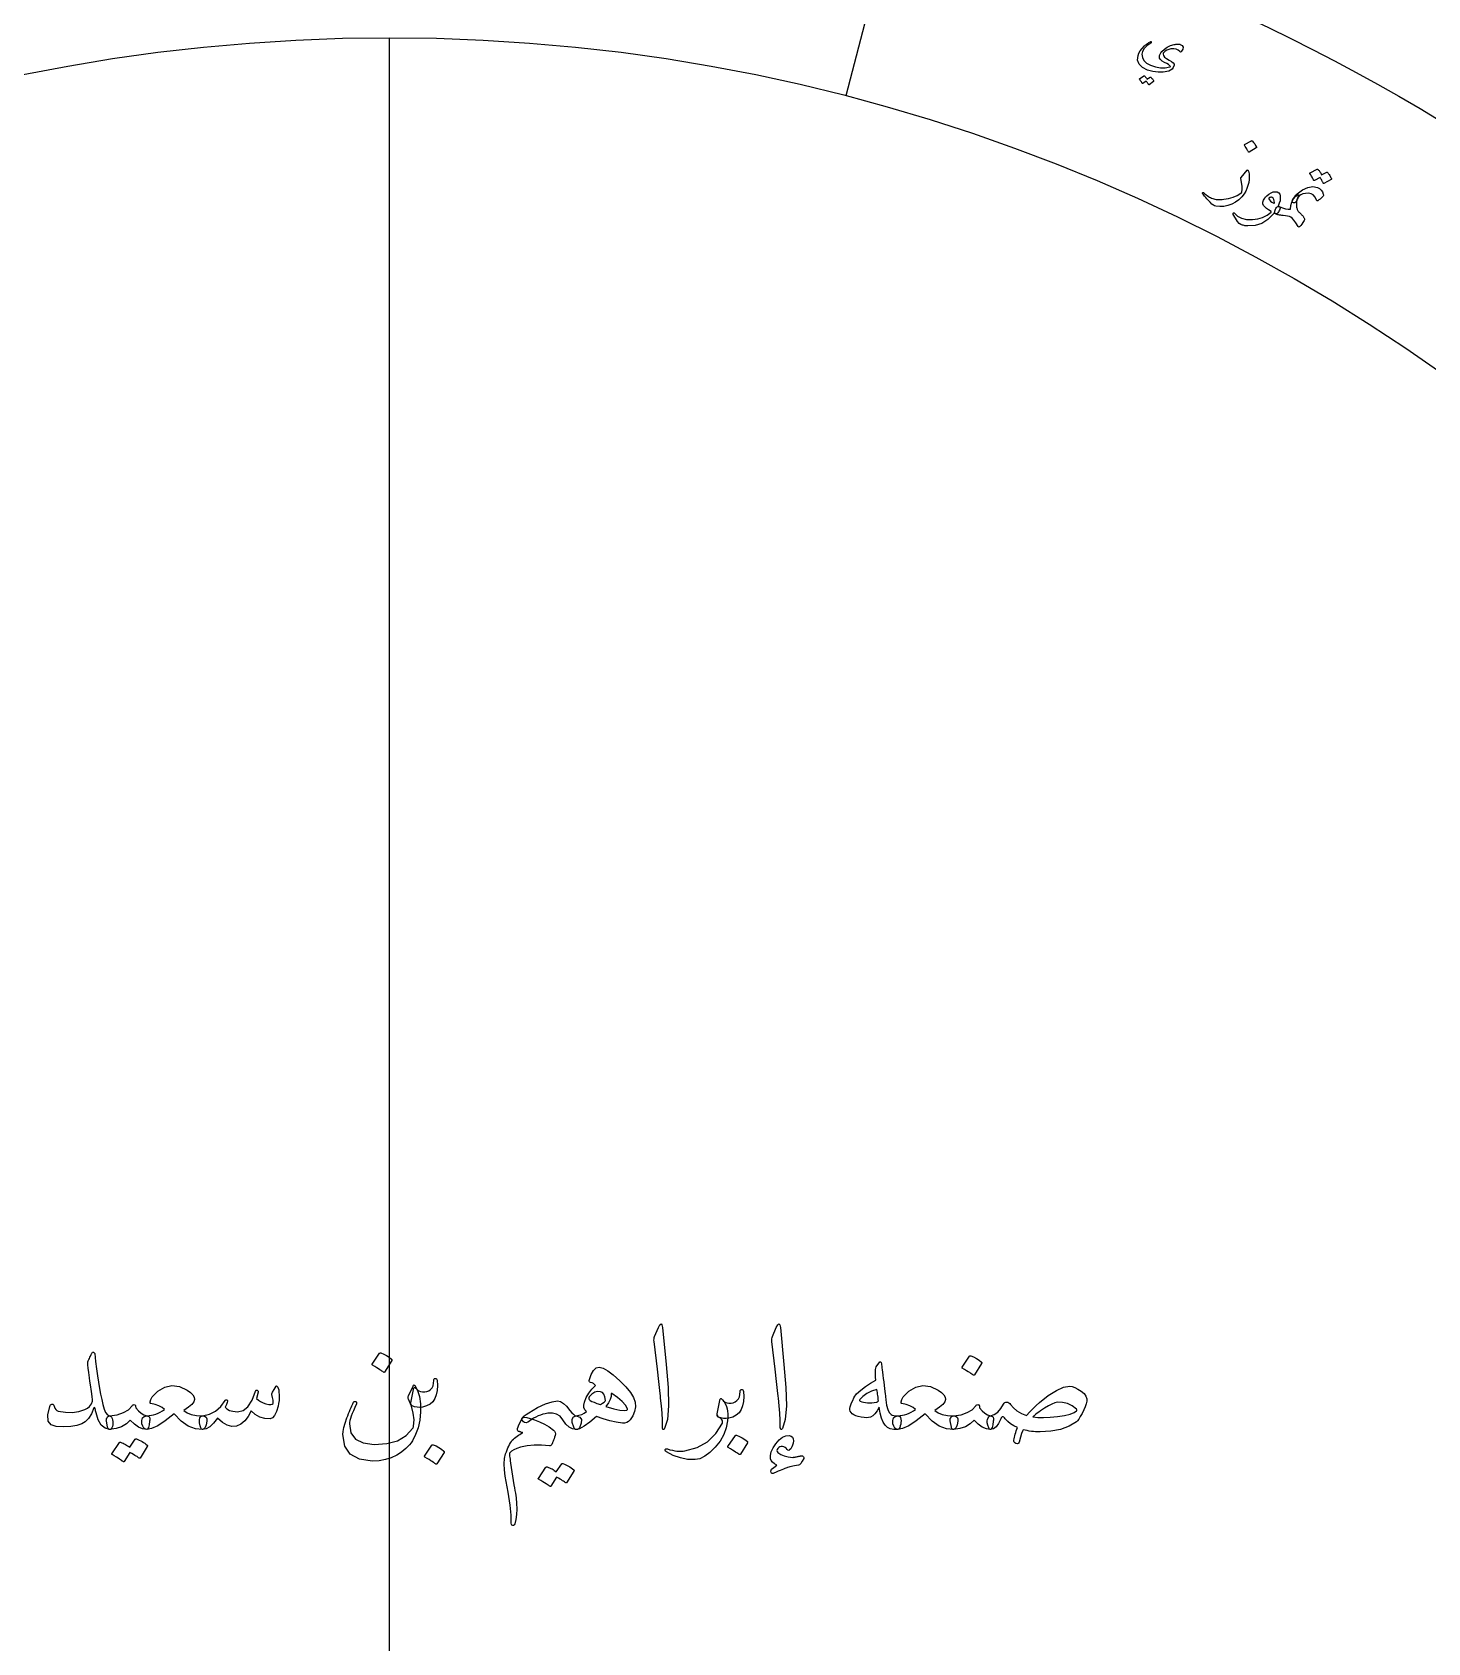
# Model space of a CAD drawing. Header units: millimetres. Extents: x -88 to 88, y -88 to 103.
# Drawn here: x -11.7 to 33.9, y 7 to 59.6 of the extents above; entities that cross this region are included whole.
import ezdxf

# ---------------------------------------------------------------- set-up
doc = ezdxf.new("R2010")
doc.units = ezdxf.units.MM
doc.layers.add('ENGRAVE', color=7, linetype='Continuous')
doc.layers.add('TEXT', color=5, linetype='Continuous')

msp = doc.modelspace()

# ---------------------------------------------------------------- linework, layer by layer
at = {"layer": 'ENGRAVE'}
for points in [[(17.5662, 67.7188), (14.9147, 57.4971)], [(0, -59.4), (0, 59.4)]]:
    msp.add_lwpolyline(points, dxfattribs=at)
for radius in [86.24, 86.24, 83.93, 79.64, 79.64, 76.252, 69.96, 69.96, 66.264, 59.4, 59.4]:
    msp.add_circle((0, 0), radius, dxfattribs=at)
at = {"layer": 'TEXT'}
for points in [[(25.8221, 58.947), (25.7715, 58.9925), (25.7059, 59.0221), (25.6251, 59.0357), (25.5293, 59.0333), (25.4634, 59.0198), (25.403, 58.9957), (25.3482, 58.9612), (25.299, 58.9161), (25.2917, 58.906), (25.2865, 58.8945), (25.2833, 58.8815), (25.2823, 58.8671), (25.2944, 58.8156), (25.3302, 58.7653), (25.3897, 58.7161), (25.4727, 58.6679), (25.555, 58.6212), (25.6103, 58.5771), (25.6387, 58.5358), (25.6402, 58.4973), (25.6128, 58.4301), (25.5739, 58.3767), (25.5235, 58.3369), (25.4616, 58.3108), (25.2869, 58.2768), (25.1142, 58.2704), (24.9434, 58.2917), (24.7742, 58.3408), (24.6035, 58.4275), (24.4942, 58.5364), (24.4463, 58.6679), (24.4598, 58.8221), (24.4883, 58.8979), (24.5328, 58.9746), (24.5933, 59.0522), (24.6698, 59.1307), (24.6937, 59.1514), (24.7175, 59.171), (24.7414, 59.1896), (24.7652, 59.2071), (24.7891, 59.2236), (24.8134, 59.2392), (24.8379, 59.2538), (24.8627, 59.2675), (24.875, 59.2723), (24.8843, 59.2725), (24.8905, 59.268), (24.8937, 59.2588), (24.8935, 59.2492), (24.8909, 59.2406), (24.8857, 59.2331), (24.878, 59.2266), (24.7517, 59.1368), (24.6613, 59.0459), (24.6066, 58.9541), (24.5874, 58.8614), (24.6032, 58.7488), (24.6549, 58.6522), (24.7425, 58.5716), (24.8661, 58.5068), (25.0356, 58.45), (25.1977, 58.4205), (25.3525, 58.4183), (25.5002, 58.4436), (25.5099, 58.447), (25.5153, 58.4522), (25.5163, 58.4593), (25.5131, 58.4683), (25.494, 58.4908), (25.4561, 58.5192), (25.3995, 58.5535), (25.3241, 58.5937), (25.2488, 58.6378), (25.196, 58.6825), (25.1657, 58.7276), (25.158, 58.7733), (25.1653, 58.8201), (25.1812, 58.8655), (25.2058, 58.9097), (25.239, 58.9526), (25.3204, 59.03), (25.4145, 59.093), (25.5213, 59.1415), (25.6408, 59.1755), (25.6717, 59.1824), (25.7009, 59.1873), (25.7285, 59.1902), (25.7544, 59.1912), (25.7785, 59.1903), (25.8009, 59.1877), (25.8214, 59.1835), (25.8401, 59.1777), (25.9071, 59.1406), (25.9366, 59.0915), (25.9286, 59.0303), (25.8831, 58.9571), (25.8654, 58.9398), (25.8494, 58.9323), (25.8349, 58.9347), (25.8221, 58.947)], [(24.8589, 58.1146), (24.8621, 58.1159), (24.8659, 58.1159), (24.8701, 58.1146), (24.8749, 58.112), (24.8897, 58.0977), (24.9037, 58.083), (24.9168, 58.0677), (24.929, 58.0521), (24.9405, 58.0358), (24.9512, 58.0188), (24.9612, 58.001), (24.9704, 57.9824), (24.9716, 57.9774), (24.9711, 57.9729), (24.9689, 57.9688), (24.9651, 57.9652), (24.8194, 57.8634), (24.8162, 57.8626), (24.8128, 57.8641), (24.809, 57.8679), (24.8048, 57.874), (24.8023, 57.8791), (24.7979, 57.8864), (24.7916, 57.8961), (24.7833, 57.9081), (24.7731, 57.9225), (24.7607, 57.9396), (24.7463, 57.9593), (24.7299, 57.9817), (24.6157, 57.9029), (24.6112, 57.9009), (24.6068, 57.9018), (24.6026, 57.9056), (24.5986, 57.9123), (24.5951, 57.9181), (24.5895, 57.927), (24.5817, 57.9389), (24.5718, 57.9539), (24.5595, 57.9721), (24.5446, 57.9935), (24.5271, 58.0181), (24.507, 58.0461), (24.5053, 58.05), (24.5052, 58.0533), (24.5067, 58.0559), (24.5098, 58.0578), (24.6545, 58.1541), (24.6577, 58.1554), (24.6615, 58.1555), (24.6657, 58.1542), (24.6705, 58.1516), (24.6835, 58.1403), (24.6956, 58.1283), (24.707, 58.1157), (24.7176, 58.1025), (24.7275, 58.0888), (24.7366, 58.0747), (24.745, 58.0602), (24.7528, 58.0454)], [(28.1683, 56.0345), (28.1734, 56.0361), (28.1792, 56.0357), (28.1856, 56.0333), (28.1927, 56.0289), (28.2349, 55.9814), (28.2717, 55.9307), (28.3029, 55.8769), (28.3287, 55.8199), (28.3302, 55.8125), (28.3294, 55.8062), (28.3262, 55.8011), (28.3206, 55.7973), (28.0914, 55.6594), (28.0842, 55.657), (28.0776, 55.6589), (28.0714, 55.6651), (28.0657, 55.6757), (28.0608, 55.6848), (28.0529, 55.6988), (28.0419, 55.7177), (28.0278, 55.7415), (28.0104, 55.7703), (27.9891, 55.8043), (27.9641, 55.8435), (27.9354, 55.8879), (27.932, 55.8946), (27.9312, 55.8999), (27.9332, 55.9039), (27.938, 55.9066)], [(28.0245, 55.0684), (28.0285, 55.0725), (28.0322, 55.0754), (28.0359, 55.0771), (28.0393, 55.0776), (28.0471, 55.0745), (28.0546, 55.0665), (28.0617, 55.0537), (28.0685, 55.036), (28.0877, 54.9536), (28.0956, 54.8656), (28.0921, 54.7722), (28.0773, 54.6732), (28.0529, 54.571), (28.0204, 54.4746), (27.98, 54.3839), (27.9317, 54.299), (27.8496, 54.1966), (27.7549, 54.1066), (27.6477, 54.0289), (27.528, 53.9633), (27.3999, 53.9137), (27.2689, 53.8868), (27.1348, 53.8825), (26.9976, 53.9007), (26.9629, 53.9096), (26.9306, 53.9234), (26.9008, 53.9422), (26.8735, 53.966), (26.814, 54.0278), (26.7604, 54.0841), (26.7129, 54.1351), (26.6715, 54.1808), (26.6364, 54.221), (26.6077, 54.2557), (26.5854, 54.285), (26.5696, 54.3088), (26.567, 54.3151), (26.5657, 54.3207), (26.5657, 54.3257), (26.567, 54.33), (26.57, 54.335), (26.5739, 54.3391), (26.5785, 54.3424), (26.584, 54.3449), (26.59, 54.3459), (26.5962, 54.3447), (26.6025, 54.3414), (26.609, 54.336), (26.6481, 54.3016), (26.6862, 54.2703), (26.7234, 54.2421), (26.7596, 54.2171), (26.7953, 54.195), (26.8307, 54.1757), (26.8658, 54.1593), (26.9007, 54.1456), (26.9368, 54.1344), (26.9754, 54.1255), (27.0166, 54.1188), (27.0603, 54.1143), (27.1067, 54.1122), (27.1559, 54.1127), (27.2078, 54.1157), (27.2624, 54.1213), (27.4215, 54.1473), (27.5678, 54.1888), (27.7013, 54.2458), (27.822, 54.3184), (27.8307, 54.3248), (27.8381, 54.3336), (27.8442, 54.3447), (27.849, 54.3582), (27.8595, 54.4468), (27.8582, 54.5518), (27.8451, 54.6733), (27.8201, 54.8112), (27.82, 54.8192), (27.8209, 54.8259), (27.8227, 54.8312), (27.8256, 54.8352)], [(30.625, 55.007), (30.6301, 55.0084), (30.6359, 55.0078), (30.6422, 55.0051), (30.6492, 55.0004), (30.6701, 54.9761), (30.6895, 54.9514), (30.7076, 54.9261), (30.7243, 54.9004), (30.7397, 54.8738), (30.7538, 54.8462), (30.7667, 54.8177), (30.7784, 54.788), (30.7795, 54.7804), (30.7781, 54.7736), (30.7743, 54.7679), (30.7679, 54.7632), (30.5299, 54.6368), (30.525, 54.6362), (30.5199, 54.639), (30.5145, 54.6454), (30.509, 54.6553), (30.5059, 54.6634), (30.5001, 54.6752), (30.4917, 54.6909), (30.4807, 54.7104), (30.4669, 54.734), (30.4502, 54.7619), (30.4308, 54.7941), (30.4085, 54.8306), (30.2225, 54.7326), (30.2153, 54.7304), (30.2087, 54.7326), (30.2027, 54.739), (30.1974, 54.7498), (30.1928, 54.7592), (30.1854, 54.7735), (30.175, 54.7928), (30.1618, 54.8171), (30.1454, 54.8465), (30.1253, 54.8814), (30.1017, 54.9215), (30.0745, 54.967), (30.0725, 54.9732), (30.0728, 54.9781), (30.0754, 54.9818), (30.0804, 54.9841), (30.3158, 55.1032), (30.3209, 55.1046), (30.3266, 55.104), (30.333, 55.1014), (30.34, 55.0967), (30.3584, 55.0773), (30.3756, 55.0571), (30.3914, 55.0361), (30.4059, 55.0143), (30.4192, 54.992), (30.4314, 54.9692), (30.4424, 54.9459), (30.4524, 54.9222)], [(28.8826, 53.6435), (28.7056, 53.4601), (28.5069, 53.3335), (28.2865, 53.2633), (28.0443, 53.2491), (28.0127, 53.2513), (27.982, 53.2545), (27.9523, 53.2586), (27.9235, 53.2637), (27.8959, 53.2699), (27.8697, 53.2772), (27.845, 53.2856), (27.8216, 53.2952), (27.7703, 53.3322), (27.712, 53.4001), (27.6465, 53.4989), (27.5737, 53.6284), (27.5672, 53.645), (27.5654, 53.6587), (27.5683, 53.6695), (27.5759, 53.6775), (27.5858, 53.6817), (27.5957, 53.6808), (27.6054, 53.6749), (27.615, 53.6641), (27.7103, 53.567), (27.8389, 53.5004), (28.0012, 53.4643), (28.1974, 53.4582), (28.3716, 53.4788), (28.5323, 53.526), (28.6794, 53.6001), (28.8131, 53.7012), (28.8151, 53.7062), (28.8157, 53.7108), (28.8147, 53.7149), (28.8123, 53.7185), (28.7254, 53.7718), (28.6546, 53.8231), (28.5999, 53.8724), (28.5613, 53.9199), (28.54, 53.9729), (28.5396, 54.0308), (28.5603, 54.0936), (28.6019, 54.1614), (28.6083, 54.1699), (28.6151, 54.1784), (28.6223, 54.187), (28.63, 54.1955), (28.6381, 54.2041), (28.6468, 54.2131), (28.6562, 54.2224), (28.6661, 54.232), (28.7368, 54.2909), (28.8073, 54.3334), (28.8777, 54.3596), (28.9479, 54.3693), (29.0105, 54.3617), (29.0579, 54.3359), (29.0901, 54.2921), (29.107, 54.2302), (29.1103, 54.1548), (29.1004, 54.0747), (29.0773, 53.9898), (29.041, 53.9001), (29.0462, 53.8975), (29.0513, 53.895), (29.0563, 53.8928), (29.0613, 53.8909), (29.0663, 53.889), (29.0713, 53.8868), (29.0764, 53.8843), (29.0816, 53.8816), (29.0972, 53.8684), (29.1048, 53.8497), (29.1044, 53.8255), (29.096, 53.796), (29.0827, 53.7656), (29.0664, 53.7366), (29.0469, 53.7088), (29.0243, 53.6822), (29.0018, 53.6603), (28.9823, 53.6465), (28.966, 53.6407), (28.9528, 53.643), (28.9034, 53.6696), (28.9005, 53.665), (28.896, 53.6591), (28.8901, 53.652), (28.8826, 53.6435)], [(29.6699, 54.1589), (29.6521, 54.1191), (29.6402, 54.0689), (29.634, 54.0084), (29.6336, 53.9374), (29.6357, 53.9099), (29.6391, 53.8834), (29.6437, 53.8579), (29.6495, 53.8334), (29.6564, 53.81), (29.6646, 53.7876), (29.674, 53.7663), (29.6845, 53.746), (29.69, 53.7378), (29.6976, 53.7281), (29.7074, 53.7171), (29.7194, 53.7046), (29.7335, 53.6905), (29.7496, 53.6747), (29.7677, 53.6571), (29.7878, 53.6377), (29.8037, 53.622), (29.8182, 53.6068), (29.8313, 53.5921), (29.843, 53.578), (29.8536, 53.5643), (29.8635, 53.5508), (29.8727, 53.5375), (29.8811, 53.5244), (29.8936, 53.5014), (29.8985, 53.4779), (29.8959, 53.454), (29.8859, 53.4295), (29.8476, 53.3668), (29.8111, 53.3125), (29.7764, 53.2666), (29.7434, 53.2292), (29.7284, 53.2153), (29.7146, 53.2111), (29.702, 53.2164), (29.6905, 53.2314), (29.613, 53.3506), (29.5468, 53.4416), (29.4919, 53.5044), (29.4485, 53.5392), (29.4048, 53.5581), (29.3491, 53.5733), (29.2812, 53.585), (29.2013, 53.5929), (29.1604, 53.596), (29.1222, 53.5999), (29.0868, 53.6046), (29.0542, 53.6101), (29.0243, 53.6167), (28.997, 53.6246), (28.9723, 53.6338), (28.9502, 53.6444), (28.9373, 53.6559), (28.93, 53.6739), (28.9282, 53.6981), (28.9318, 53.7287), (28.9407, 53.7627), (28.9529, 53.7944), (28.9686, 53.8238), (28.9876, 53.851), (29.0088, 53.8724), (29.0309, 53.8845), (29.0538, 53.8871), (29.0776, 53.8804), (29.1831, 53.8394), (29.2785, 53.8122), (29.3638, 53.7988), (29.439, 53.7993), (29.4497, 53.9205), (29.4829, 54.0318), (29.5387, 54.1333), (29.6173, 54.225), (29.682, 54.2676), (29.7123, 54.2707), (29.7083, 54.2345), (29.6699, 54.1589)], [(29.6457, 54.0837), (29.6313, 54.0477), (29.6097, 54.0227), (29.5811, 54.0089), (29.5454, 54.0062), (29.5164, 54.0137), (29.5012, 54.0311), (29.5, 54.0584), (29.5125, 54.0954), (29.5445, 54.1516), (29.5801, 54.2037), (29.6195, 54.2516), (29.6626, 54.2954), (29.8397, 54.4306), (30.0088, 54.5109), (30.1698, 54.5363), (30.3223, 54.5069), (30.3902, 54.4723), (30.4448, 54.424), (30.4861, 54.3622), (30.5142, 54.2869), (30.5182, 54.2629), (30.5176, 54.2422), (30.5124, 54.225), (30.5027, 54.2112), (30.4567, 54.1675), (30.413, 54.13), (30.3717, 54.099), (30.3326, 54.0743), (30.3193, 54.0701), (30.308, 54.0719), (30.2989, 54.0798), (30.2919, 54.0938), (30.2455, 54.1925), (30.1864, 54.2627), (30.1149, 54.3043), (30.031, 54.3174), (29.9274, 54.3128), (29.8423, 54.2972), (29.7756, 54.2704), (29.7274, 54.2327), (29.6998, 54.1988), (29.677, 54.1626), (29.659, 54.1243), (29.6457, 54.0837)], [(28.9153, 54.0049), (28.9136, 54.0677), (28.9016, 54.1178), (28.8795, 54.1552), (28.8471, 54.1798), (28.8229, 54.1855), (28.7993, 54.1867), (28.7763, 54.1833), (28.7538, 54.1754), (28.7449, 54.1696), (28.7395, 54.1611), (28.7377, 54.1498), (28.7395, 54.1358), (28.7539, 54.0975), (28.7844, 54.0604), (28.8309, 54.0244), (28.8936, 53.9894), (28.9009, 53.9873), (28.9069, 53.9891), (28.9117, 53.995), (28.9153, 54.0049)], [(8.7879, 17.2544), (8.8354, 17.3463), (8.8736, 17.3786), (8.9025, 17.3513), (8.9221, 17.2643), (9.0363, 16.0472), (9.1043, 15.3002), (9.1195, 14.7035), (9.082, 14.257), (8.9916, 13.9608), (8.9752, 13.9366), (8.9606, 13.9235), (8.9478, 13.9217), (8.937, 13.931), (8.9283, 13.9456), (8.9221, 13.9645), (8.9183, 13.9878), (8.9171, 14.0154), (8.9171, 14.2306), (8.9072, 14.4588), (8.8873, 14.7), (8.8575, 14.9543), (8.851, 15.0208), (8.8314, 15.2002), (8.7988, 15.4927), (8.7532, 15.8982), (8.6439, 16.7974), (8.6414, 16.8452), (8.6439, 16.8893), (8.6513, 16.9296), (8.6637, 16.9663)], [(12.6379, 17.2544), (12.6854, 17.3463), (12.7236, 17.3786), (12.7525, 17.3513), (12.7721, 17.2643), (12.8863, 16.0472), (12.9543, 15.3002), (12.9695, 14.7035), (12.932, 14.257), (12.8416, 13.9608), (12.8252, 13.9366), (12.8106, 13.9235), (12.7978, 13.9217), (12.787, 13.931), (12.7783, 13.9456), (12.7721, 13.9645), (12.7683, 13.9878), (12.7671, 14.0154), (12.7671, 14.2306), (12.7572, 14.4588), (12.7373, 14.7), (12.7075, 14.9543), (12.701, 15.0208), (12.6814, 15.2002), (12.6488, 15.4927), (12.6032, 15.8982), (12.4939, 16.7974), (12.4914, 16.8452), (12.4939, 16.8893), (12.5013, 16.9296), (12.5137, 16.9663)], [(-9.1456, 14.3731), (-9.1096, 14.3557), (-9.081, 14.3284), (-9.0599, 14.2911), (-9.0463, 14.2439), (-9.0373, 14.1856), (-9.0351, 14.1297), (-9.0397, 14.0763), (-9.0512, 14.0254), (-9.0683, 13.9819), (-9.0897, 13.9508), (-9.1155, 13.9322), (-9.1456, 13.926), (-9.2943, 13.9673), (-9.4176, 14.0713), (-9.5154, 14.238), (-9.5877, 14.4675), (-9.5971, 14.5071), (-9.6051, 14.5414), (-9.612, 14.5704), (-9.6175, 14.5942), (-9.6219, 14.6126), (-9.625, 14.6258), (-9.6269, 14.6337), (-9.6275, 14.6364), (-9.6349, 14.651), (-9.6424, 14.655), (-9.6498, 14.6485), (-9.6573, 14.6314), (-9.7417, 14.4408), (-9.8361, 14.2911), (-9.9405, 14.1825), (-10.0547, 14.1148), (-10.2205, 14.0626), (-10.4149, 14.0303), (-10.6378, 14.0179), (-10.8893, 14.0254), (-11.0573, 14.0772), (-11.1489, 14.203), (-11.1641, 14.4026), (-11.1029, 14.6761), (-11.0889, 14.709), (-11.0719, 14.7333), (-11.0517, 14.7488), (-11.0284, 14.7556), (-11.0054, 14.7534), (-10.9862, 14.742), (-10.9706, 14.7211), (-10.9588, 14.691), (-10.9337, 14.6268), (-10.903, 14.578), (-10.8666, 14.5448), (-10.8247, 14.5271), (-10.5897, 14.4911), (-10.3664, 14.4874), (-10.155, 14.5159), (-9.9554, 14.5768), (-9.8687, 14.6221), (-9.7976, 14.6836), (-9.7421, 14.7612), (-9.702, 14.855), (-9.7045, 14.8994), (-9.7169, 15.0028), (-9.7393, 15.1651), (-9.7715, 15.3865), (-9.788, 15.505), (-9.8026, 15.6119), (-9.8153, 15.7074), (-9.8262, 15.7914), (-9.8355, 15.8633), (-9.8436, 15.9224), (-9.8504, 15.9688), (-9.856, 16.0025), (-9.8607, 16.0541), (-9.8597, 16.0994), (-9.8532, 16.1385), (-9.8411, 16.1714), (-9.8218, 16.2122), (-9.8038, 16.2503), (-9.7871, 16.2855), (-9.7715, 16.318), (-9.7576, 16.3476), (-9.7455, 16.3745), (-9.7352, 16.3985), (-9.7268, 16.4198), (-9.7181, 16.4369), (-9.707, 16.4484), (-9.6933, 16.4543), (-9.6772, 16.4546), (-9.6595, 16.4478), (-9.6461, 16.4372), (-9.6371, 16.4229), (-9.6325, 16.4049), (-9.6022, 16.1508), (-9.571, 15.91), (-9.5388, 15.6826), (-9.5058, 15.4685), (-9.4721, 15.2678), (-9.4381, 15.0804), (-9.4038, 14.9064), (-9.3692, 14.7457), (-9.3272, 14.5957), (-9.276, 14.4836), (-9.2155, 14.4094), (-9.1456, 14.3731)], [(-0.3229, 16.4198), (-0.3167, 16.426), (-0.308, 16.4297), (-0.2968, 16.431), (-0.2832, 16.4297), (-0.1866, 16.3906), (-0.0956, 16.3428), (-0.0102, 16.2863), (0.0695, 16.2211), (0.0773, 16.2112), (0.0807, 16.2012), (0.0798, 16.1913), (0.0745, 16.1814), (-0.159, 15.8038), (-0.1677, 15.7948), (-0.1788, 15.7926), (-0.1925, 15.7973), (-0.2086, 15.8088), (-0.2226, 15.8187), (-0.2447, 15.8336), (-0.2748, 15.8535), (-0.313, 15.8783), (-0.3599, 15.9081), (-0.416, 15.9429), (-0.4816, 15.9826), (-0.5564, 16.0274), (-0.5663, 16.0348), (-0.5713, 16.0423), (-0.5713, 16.0497), (-0.5663, 16.0572)], [(18.9519, 16.3254), (18.9581, 16.3316), (18.9668, 16.3354), (18.978, 16.3366), (18.9917, 16.3354), (19.0882, 16.2962), (19.1792, 16.2484), (19.2646, 16.1919), (19.3444, 16.1267), (19.3521, 16.1168), (19.3556, 16.1068), (19.3546, 16.0969), (19.3494, 16.087), (19.1159, 15.7094), (19.1072, 15.7004), (19.096, 15.6982), (19.0823, 15.7029), (19.0662, 15.7144), (19.0522, 15.7243), (19.0302, 15.7392), (19.0001, 15.7591), (18.9619, 15.7839), (18.915, 15.8137), (18.8588, 15.8485), (18.7933, 15.8883), (18.7185, 15.933), (18.7085, 15.9404), (18.7035, 15.9479), (18.7035, 15.9553), (18.7085, 15.9628)], [(6.5276, 15.5256), (6.5928, 15.7206), (6.6692, 15.8585), (6.7568, 15.9392), (6.8555, 15.9628), (6.9775, 15.9314), (7.13, 15.8473), (7.3128, 15.7104), (7.5261, 15.5206), (7.7267, 15.317), (7.8764, 15.1332), (7.9751, 14.9692), (8.0229, 14.8252), (8.0338, 14.664), (8.0117, 14.5134), (7.9568, 14.3734), (7.8689, 14.2439), (7.8136, 14.1905), (7.7522, 14.1545), (7.6845, 14.1359), (7.6106, 14.1346), (7.4066, 14.1648), (7.197, 14.2104), (6.9819, 14.2716), (6.7611, 14.3483), (6.5428, 14.1635), (6.36, 14.0316), (6.2125, 13.9524), (6.1004, 13.926), (6.0787, 13.931), (6.0582, 13.9459), (6.0389, 13.9707), (6.0209, 14.0055), (5.97, 14.1551), (5.9663, 14.2663), (6.0097, 14.3389), (6.1004, 14.3731), (6.1926, 14.3911), (6.2805, 14.4203), (6.364, 14.4607), (6.4432, 14.5122), (6.3863, 14.5721), (6.355, 14.6426), (6.3491, 14.7236), (6.3686, 14.8152), (6.4304, 14.9708), (6.5115, 15.1145), (6.6118, 15.2465), (6.7313, 15.3666), (6.7027, 15.4024), (6.6667, 15.43), (6.6232, 15.4495), (6.5723, 15.461), (6.5472, 15.4688), (6.5313, 15.4821), (6.5248, 15.5011), (6.5276, 15.5256)], [(15.9961, 16.1068), (16.0253, 16.1379), (16.0483, 16.1416), (16.0651, 16.118), (16.0756, 16.0671), (16.079, 16.0364), (16.0843, 15.9938), (16.0914, 15.9395), (16.1005, 15.8734), (16.111, 15.7948), (16.1228, 15.7032), (16.1358, 15.5986), (16.1501, 15.4809), (16.1643, 15.3652), (16.1768, 15.2617), (16.1879, 15.1703), (16.1973, 15.0909), (16.2052, 15.024), (16.2116, 14.9698), (16.2164, 14.9284), (16.2197, 14.8997), (16.2451, 14.7187), (16.2818, 14.578), (16.3296, 14.4777), (16.3886, 14.4178), (16.4302, 14.3945), (16.4805, 14.3793), (16.5395, 14.3722), (16.6072, 14.3731), (16.6472, 14.3666), (16.678, 14.347), (16.6994, 14.3144), (16.7115, 14.2688), (16.7158, 14.2138), (16.714, 14.1582), (16.7059, 14.102), (16.6916, 14.0452), (16.6733, 13.9968), (16.6531, 13.9608), (16.6311, 13.9372), (16.6072, 13.926), (16.4771, 13.9272), (16.365, 13.9508), (16.2709, 13.9968), (16.1948, 14.0651), (16.1309, 14.1654), (16.0781, 14.2973), (16.0365, 14.461), (16.0061, 14.6563), (15.9359, 14.5373), (15.8645, 14.4439), (15.7918, 14.3759), (15.7179, 14.3334), (15.658, 14.3181), (15.5875, 14.3122), (15.5065, 14.3157), (15.4149, 14.3284), (15.3183, 14.3501), (15.2373, 14.3756), (15.1718, 14.4048), (15.1218, 14.4377), (15.0814, 14.4784), (15.0547, 14.5209), (15.0417, 14.5653), (15.0423, 14.6115), (15.0538, 14.6693), (15.0734, 14.7333), (15.101, 14.8034), (15.1367, 14.8798), (15.1765, 14.9565), (15.2112, 15.0177), (15.241, 15.0633), (15.2659, 15.0934), (15.4037, 15.2164), (15.554, 15.3319), (15.7167, 15.4399), (15.8918, 15.5405), (15.8853, 15.6358), (15.8806, 15.7181), (15.8778, 15.7874), (15.8769, 15.8435), (15.8797, 15.8907), (15.8881, 15.933), (15.9021, 15.9702), (15.9216, 16.0025)], [(-6.1153, 14.3731), (-6.0426, 14.3622), (-5.9936, 14.3296), (-5.9681, 14.2753), (-5.9663, 14.1992), (-5.9905, 14.0816), (-6.0234, 13.9968), (-6.065, 13.9449), (-6.1153, 13.926), (-6.3441, 13.9468), (-6.5736, 14.039), (-6.8036, 14.2026), (-7.0343, 14.4377), (-7.3252, 14.212), (-7.5721, 14.0514), (-7.7748, 13.9561), (-7.9335, 13.926), (-7.986, 13.9378), (-8.0291, 13.9732), (-8.063, 14.0322), (-8.0875, 14.1148), (-8.0946, 14.2241), (-8.0713, 14.3035), (-8.0176, 14.3532), (-7.9335, 14.3731), (-7.8569, 14.3805), (-7.7813, 14.393), (-7.7067, 14.4104), (-7.6329, 14.4327), (-7.5601, 14.4603), (-7.4883, 14.4936), (-7.4173, 14.5324), (-7.3473, 14.5768), (-7.4333, 14.6469), (-7.5373, 14.7035), (-7.6593, 14.7463), (-7.7994, 14.7755), (-7.8121, 14.7808), (-7.8205, 14.7916), (-7.8245, 14.8081), (-7.8242, 14.8301), (-7.8006, 14.9062), (-7.7497, 14.9903), (-7.6714, 15.0826), (-7.5659, 15.1828), (-7.3457, 15.3148), (-7.1126, 15.3629), (-6.8664, 15.3272), (-6.6071, 15.2077), (-6.4972, 15.1313), (-6.4208, 15.0562), (-6.378, 14.9823), (-6.3686, 14.9096), (-6.396, 14.8314), (-6.463, 14.7457), (-6.5698, 14.6525), (-6.7164, 14.5519), (-6.6118, 14.4737), (-6.4767, 14.4178), (-6.3112, 14.3843), (-6.1153, 14.3731)], [(-3.7059, 15.3418), (-3.6951, 15.3493), (-3.6823, 15.3468), (-3.6677, 15.3344), (-3.6513, 15.312), (-3.6336, 15.2741), (-3.6202, 15.2201), (-3.6112, 15.1499), (-3.6066, 15.0636), (-3.605, 14.9655), (-3.6103, 14.8699), (-3.6224, 14.7767), (-3.6414, 14.6861), (-3.6966, 14.5097), (-3.7581, 14.383), (-3.8258, 14.306), (-3.8997, 14.2787), (-4.0745, 14.289), (-4.2362, 14.3346), (-4.385, 14.4156), (-4.5206, 14.5321), (-4.6138, 14.3486), (-4.7243, 14.2054), (-4.8522, 14.1027), (-4.9975, 14.0403), (-5.15, 14.0266), (-5.3043, 14.0651), (-5.4605, 14.1558), (-5.6185, 14.2986), (-5.7464, 14.1356), (-5.8719, 14.0191), (-5.9948, 13.9493), (-6.1153, 13.926), (-6.1395, 13.9397), (-6.1625, 13.9806), (-6.1842, 14.049), (-6.2047, 14.1446), (-6.2122, 14.239), (-6.1997, 14.3085), (-6.1675, 14.3532), (-6.1153, 14.3731), (-5.8862, 14.4249), (-5.6856, 14.5259), (-5.5136, 14.6758), (-5.3701, 14.8748), (-5.3624, 14.8857), (-5.354, 14.8935), (-5.345, 14.8981), (-5.3354, 14.8997), (-5.3236, 14.8984), (-5.313, 14.8947), (-5.3037, 14.8885), (-5.2956, 14.8798), (-5.291, 14.8531), (-5.3018, 14.8078), (-5.3282, 14.7438), (-5.3701, 14.6612), (-5.3152, 14.5976), (-5.2298, 14.5507), (-5.114, 14.5206), (-4.9677, 14.5072), (-4.7855, 14.5454), (-4.6262, 14.6699), (-4.4899, 14.8807), (-4.3766, 15.1779), (-4.371, 15.1931), (-4.3642, 15.204), (-4.3561, 15.2105), (-4.3468, 15.2126), (-4.3328, 15.2114), (-4.3207, 15.2077), (-4.3104, 15.2015), (-4.3021, 15.1928), (-4.2959, 15.1804), (-4.2921, 15.1679), (-4.2909, 15.1555), (-4.2921, 15.1431), (-4.3418, 14.9345), (-4.2837, 14.8829), (-4.2139, 14.8376), (-4.1322, 14.7985), (-4.0388, 14.7655), (-3.9478, 14.7441), (-3.8786, 14.7395), (-3.8311, 14.7516), (-3.8053, 14.7805), (-3.7969, 14.8245), (-3.8016, 14.8873), (-3.8193, 14.9686), (-3.85, 15.0686), (-3.8447, 15.0968), (-3.819, 15.1518), (-3.7727, 15.2334), (-3.7059, 15.3418)], [(1.0184, 14.5023), (0.9886, 14.2328), (0.9339, 13.9856), (0.8545, 13.7608), (0.7501, 13.5584), (0.7053, 13.4924), (0.6551, 13.4286), (0.5997, 13.367), (0.539, 13.3075), (0.4727, 13.2502), (0.4005, 13.1951), (0.3224, 13.1422), (0.2385, 13.0914), (0.0581, 13.0048), (-0.1354, 12.9436), (-0.3418, 12.9079), (-0.5614, 12.8977), (-0.9808, 12.9536), (-1.2804, 13.1163), (-1.4602, 13.3858), (-1.5201, 13.7621), (-1.5121, 13.863), (-1.4878, 13.9869), (-1.4475, 14.1337), (-1.391, 14.3035), (-1.3636, 14.3788), (-1.3363, 14.4507), (-1.309, 14.5192), (-1.2817, 14.5842), (-1.2544, 14.6462), (-1.227, 14.7053), (-1.1997, 14.7617), (-1.1724, 14.8152), (-1.1637, 14.8283), (-1.1525, 14.8376), (-1.1389, 14.8432), (-1.1227, 14.845), (-1.1109, 14.8435), (-1.1004, 14.8388), (-1.091, 14.8311), (-1.083, 14.8202), (-1.0774, 14.809), (-1.0755, 14.7954), (-1.0774, 14.7792), (-1.083, 14.7606), (-1.1345, 14.6462), (-1.1798, 14.5414), (-1.219, 14.4462), (-1.2519, 14.3607), (-1.278, 14.2845), (-1.2966, 14.2172), (-1.3078, 14.159), (-1.3115, 14.1098), (-1.2646, 13.822), (-1.114, 13.6143), (-0.8597, 13.4867), (-0.5017, 13.4392), (-0.0854, 13.4649), (0.2645, 13.5621), (0.548, 13.7307), (0.765, 13.9707), (0.7722, 13.9822), (0.7787, 13.9968), (0.7846, 14.0145), (0.7899, 14.0353), (0.802, 14.2452), (0.7787, 14.4625), (0.72, 14.6873), (0.6259, 14.9195), (0.6144, 14.945), (0.6098, 14.9717), (0.612, 14.9997), (0.621, 15.0288), (0.77, 15.3468), (0.7827, 15.3704), (0.7961, 15.3815), (0.8101, 15.3803), (0.8246, 15.3666), (0.9206, 15.2027), (0.9849, 15.004), (1.0175, 14.7705), (1.0184, 14.5023)], [(1.4953, 15.5952), (1.5195, 15.5914), (1.5375, 15.5803), (1.5493, 15.5616), (1.5549, 15.5355), (1.5651, 15.3623), (1.5561, 15.2052), (1.5279, 15.0642), (1.4804, 14.9394), (1.4127, 14.8345), (1.3239, 14.7531), (1.214, 14.6954), (1.083, 14.6612), (0.9911, 14.6504), (0.9041, 14.6525), (0.8222, 14.6677), (0.7452, 14.696), (0.7185, 14.7171), (0.7029, 14.7506), (0.6986, 14.7966), (0.7054, 14.855), (0.7799, 15.2325), (0.7858, 15.2611), (0.7936, 15.2822), (0.8032, 15.2959), (0.8147, 15.3021), (0.8274, 15.3014), (0.8408, 15.2946), (0.8548, 15.2816), (0.8694, 15.2623), (0.9069, 15.2201), (0.955, 15.1878), (1.0137, 15.1655), (1.083, 15.153), (1.155, 15.1524), (1.2221, 15.1655), (1.2842, 15.1922), (1.3413, 15.2325), (1.3907, 15.2884), (1.4245, 15.3567), (1.4428, 15.4374), (1.4456, 15.5306), (1.4487, 15.5588), (1.458, 15.579), (1.4736, 15.5911), (1.4953, 15.5952)], [(18.4254, 14.3731), (18.498, 14.3622), (18.5471, 14.3296), (18.5725, 14.2753), (18.5744, 14.1992), (18.5502, 14.0816), (18.5173, 13.9968), (18.4757, 13.9449), (18.4254, 13.926), (18.1965, 13.9468), (17.9671, 14.039), (17.737, 14.2026), (17.5063, 14.4377), (17.2154, 14.212), (16.9686, 14.0514), (16.7658, 13.9561), (16.6072, 13.926), (16.5547, 13.9378), (16.5115, 13.9732), (16.4777, 14.0322), (16.4532, 14.1148), (16.446, 14.2241), (16.4693, 14.3035), (16.523, 14.3532), (16.6072, 14.3731), (16.6837, 14.3805), (16.7593, 14.393), (16.834, 14.4104), (16.9077, 14.4327), (16.9805, 14.4603), (17.0524, 14.4936), (17.1233, 14.5324), (17.1934, 14.5768), (17.1074, 14.6469), (17.0033, 14.7035), (16.8813, 14.7463), (16.7413, 14.7755), (16.7286, 14.7808), (16.7202, 14.7916), (16.7161, 14.8081), (16.7165, 14.8301), (16.74, 14.9062), (16.791, 14.9903), (16.8692, 15.0826), (16.9748, 15.1828), (17.1949, 15.3148), (17.4281, 15.3629), (17.6743, 15.3272), (17.9335, 15.2077), (18.0435, 15.1313), (18.1198, 15.0562), (18.1627, 14.9823), (18.172, 14.9096), (18.1447, 14.8314), (18.0776, 14.7457), (17.9708, 14.6525), (17.8243, 14.5519), (17.9289, 14.4737), (18.064, 14.4178), (18.2294, 14.3843), (18.4254, 14.3731)], [(22.2356, 15.3418), (22.3126, 15.3316), (22.3995, 15.3008), (22.4964, 15.2496), (22.6032, 15.1779), (22.697, 15.0978), (22.7597, 15.0164), (22.7914, 14.9338), (22.792, 14.85), (22.7709, 14.7655), (22.7374, 14.6712), (22.6914, 14.5668), (22.633, 14.4526), (22.5731, 14.3479), (22.5225, 14.2675), (22.4812, 14.2113), (22.4492, 14.1794), (22.2052, 14.0337), (21.9251, 13.9297), (21.6091, 13.8673), (21.257, 13.8465), (21.1852, 13.8478), (21.1141, 13.8515), (21.0437, 13.8577), (20.9738, 13.8664), (20.9049, 13.8773), (20.8372, 13.89), (20.7708, 13.9046), (20.7055, 13.921), (20.6823, 13.8751), (20.6521, 13.7919), (20.6152, 13.6714), (20.5714, 13.5137), (20.5596, 13.4829), (20.5391, 13.4652), (20.5099, 13.4606), (20.4721, 13.469), (20.4398, 13.487), (20.4174, 13.5112), (20.405, 13.5416), (20.4025, 13.5783), (20.4109, 13.6239), (20.4211, 13.6714), (20.4333, 13.7208), (20.4472, 13.772), (20.4634, 13.8248), (20.482, 13.8788), (20.5031, 13.9341), (20.5267, 13.9906), (20.4044, 14.0496), (20.2957, 14.1173), (20.2007, 14.1936), (20.1194, 14.2787), (20.0954, 14.307), (20.0734, 14.3271), (20.0532, 14.3393), (20.0349, 14.3433), (20.02, 14.3389), (20.0051, 14.3259), (19.9902, 14.3042), (19.9753, 14.2737), (19.902, 14.1216), (19.8213, 14.0129), (19.7331, 13.9477), (19.6375, 13.926), (19.6248, 13.9294), (19.6114, 13.9397), (19.5974, 13.9567), (19.5828, 13.9806), (19.5502, 14.0688), (19.5319, 14.1446), (19.5279, 14.2079), (19.5381, 14.2588), (19.5592, 14.3032), (19.5828, 14.3371), (19.6089, 14.3604), (19.6375, 14.3731), (19.7614, 14.4194), (19.8747, 14.4985), (19.9775, 14.6106), (20.0697, 14.7556), (20.0892, 14.7839), (20.1131, 14.804), (20.1414, 14.8162), (20.174, 14.8202), (20.2094, 14.8155), (20.2411, 14.8016), (20.269, 14.7783), (20.2932, 14.7457), (20.3857, 14.6302), (20.5044, 14.5321), (20.649, 14.4513), (20.8198, 14.388), (20.9279, 14.5035), (21.0334, 14.6115), (21.1365, 14.7121), (21.2371, 14.8053), (21.5286, 15.0382), (21.7922, 15.2052), (22.0279, 15.3064), (22.2356, 15.3418)], [(-7.9335, 14.3731), (-7.8941, 14.3604), (-7.8652, 14.347), (-7.8469, 14.333), (-7.8391, 14.3185), (-7.8354, 14.2961), (-7.8341, 14.2688), (-7.8354, 14.2365), (-7.8391, 14.1992), (-7.858, 14.0797), (-7.8801, 13.9943), (-7.9052, 13.9431), (-7.9335, 13.926), (-8.0676, 13.9449), (-8.2017, 14.0018), (-8.3359, 14.0965), (-8.47, 14.229), (-8.5979, 14.1076), (-8.7532, 14.0167), (-8.9357, 13.9561), (-9.1456, 13.926), (-9.1683, 13.9307), (-9.1866, 13.9446), (-9.2006, 13.9679), (-9.2102, 14.0005), (-9.2499, 14.2092), (-9.2543, 14.2324), (-9.2524, 14.2576), (-9.2443, 14.2846), (-9.2301, 14.3135), (-9.2136, 14.3358), (-9.194, 14.3532), (-9.1714, 14.3656), (-9.1456, 14.3731), (-8.8947, 14.4104), (-8.6886, 14.4774), (-8.5271, 14.5743), (-8.4104, 14.701), (-8.3967, 14.7184), (-8.3806, 14.7308), (-8.362, 14.7382), (-8.3408, 14.7407), (-8.3213, 14.7379), (-8.3073, 14.7295), (-8.2989, 14.7156), (-8.2961, 14.696), (-8.2955, 14.6774), (-8.2936, 14.6612), (-8.2905, 14.6476), (-8.2862, 14.6364), (-8.2027, 14.5361), (-8.116, 14.4588), (-8.0263, 14.4045), (-7.9335, 14.3731)], [(5.4943, 14.8599), (5.5847, 14.8404), (5.6819, 14.7817), (5.7859, 14.6839), (5.8967, 14.547), (5.9545, 14.4765), (6.0085, 14.424), (6.0588, 14.3896), (6.1054, 14.3731), (6.2162, 14.3303), (6.2705, 14.2514), (6.2684, 14.1365), (6.2097, 13.9856), (6.192, 13.9595), (6.1687, 13.9409), (6.1398, 13.9297), (6.1054, 13.926), (5.9846, 13.9459), (5.8706, 14.0055), (5.7635, 14.1048), (5.6632, 14.2439), (5.5729, 14.3579), (5.4608, 14.4315), (5.327, 14.4647), (5.1714, 14.4575), (5.0902, 14.4426), (5.0106, 14.4228), (4.9325, 14.3979), (4.856, 14.3681), (4.7816, 14.3334), (4.71, 14.2936), (4.6413, 14.2489), (4.5753, 14.1992), (4.5163, 14.1626), (4.4635, 14.1471), (4.4169, 14.1527), (4.3766, 14.1794), (4.344, 14.2169), (4.3257, 14.2501), (4.3216, 14.279), (4.3319, 14.3035), (4.3589, 14.3327), (4.4051, 14.3706), (4.4707, 14.4172), (4.5554, 14.4725), (4.8414, 14.642), (5.0932, 14.7631), (5.3108, 14.8357), (5.4943, 14.8599)], [(6.8903, 14.7457), (6.962, 14.7854), (7.0132, 14.8202), (7.0439, 14.85), (7.0542, 14.8748), (7.0371, 14.9897), (7.0058, 15.076), (6.9601, 15.1338), (6.9002, 15.163), (6.8024, 15.1689), (6.7077, 15.1419), (6.6161, 15.0819), (6.5276, 14.9891), (6.5112, 14.9596), (6.5115, 14.9307), (6.5285, 14.9025), (6.5624, 14.8748), (6.6145, 14.8463), (6.6866, 14.8152), (6.7785, 14.7817), (6.8903, 14.7457)], [(7.2628, 15.1034), (7.2541, 15.1083), (7.2479, 15.1083), (7.2442, 15.1034), (7.243, 15.0934), (7.2417, 15.008), (7.2132, 14.9109), (7.1573, 14.8019), (7.0741, 14.6811), (7.3327, 14.6066), (7.5323, 14.5619), (7.673, 14.547), (7.7546, 14.5619), (7.7692, 14.5699), (7.7782, 14.5793), (7.7817, 14.5898), (7.7795, 14.6016), (7.7099, 14.7224), (7.6006, 14.8463), (7.4516, 14.9733), (7.2628, 15.1034)], [(10.8843, 14.8997), (10.9405, 14.8255), (10.9849, 14.7519), (11.0175, 14.6789), (11.0383, 14.6066), (11.0501, 14.5296), (11.0557, 14.4377), (11.0551, 14.3309), (11.0483, 14.2092), (11.0063, 13.9803), (10.9253, 13.7608), (10.8051, 13.5506), (10.6459, 13.3497), (10.4708, 13.1771), (10.3031, 13.0517), (10.1429, 12.9734), (9.9901, 12.9424), (9.7433, 12.9511), (9.5045, 12.997), (9.2738, 13.0802), (9.0512, 13.2007), (9.0357, 13.211), (9.0239, 13.2218), (9.0158, 13.2333), (9.0115, 13.2454), (9.0106, 13.2594), (9.0127, 13.2715), (9.018, 13.2817), (9.0264, 13.2901), (9.0391, 13.2957), (9.0525, 13.2976), (9.0664, 13.2957), (9.081, 13.2901), (9.1638, 13.2673), (9.2431, 13.2485), (9.319, 13.2338), (9.3915, 13.2231), (9.4609, 13.2167), (9.5275, 13.215), (9.5913, 13.2179), (9.6523, 13.2255), (10.0513, 13.3398), (10.3888, 13.5286), (10.6648, 13.7919), (10.8794, 14.1297), (10.8815, 14.1402), (10.8831, 14.157), (10.884, 14.18), (10.8843, 14.2092), (10.8763, 14.2318), (10.852, 14.2601), (10.8117, 14.2939), (10.7552, 14.3334), (10.7303, 14.3638), (10.7154, 14.4004), (10.7105, 14.4433), (10.7154, 14.4923), (10.7899, 14.8699), (10.8051, 14.9183), (10.826, 14.9394), (10.8523, 14.9332), (10.8843, 14.8997)], [(11.5053, 15.2325), (11.5295, 15.2288), (11.5475, 15.2176), (11.5593, 15.199), (11.5649, 15.1729), (11.5751, 14.9997), (11.5661, 14.8425), (11.5379, 14.7016), (11.4904, 14.5768), (11.4227, 14.4718), (11.3339, 14.3905), (11.224, 14.3327), (11.093, 14.2986), (11.0011, 14.2877), (10.9141, 14.2899), (10.8322, 14.3051), (10.7552, 14.3334), (10.7285, 14.3545), (10.7129, 14.388), (10.7086, 14.434), (10.7154, 14.4923), (10.7899, 14.8699), (10.7958, 14.8984), (10.8036, 14.9195), (10.8132, 14.9332), (10.8247, 14.9394), (10.8374, 14.9388), (10.8508, 14.932), (10.8648, 14.9189), (10.8794, 14.8997), (10.9169, 14.8575), (10.965, 14.8252), (11.0237, 14.8028), (11.093, 14.7904), (11.165, 14.7898), (11.2321, 14.8028), (11.2942, 14.8295), (11.3513, 14.8699), (11.4007, 14.9258), (11.4345, 14.9941), (11.4528, 15.0748), (11.4556, 15.1679), (11.4587, 15.1962), (11.468, 15.2164), (11.4836, 15.2285), (11.5053, 15.2325)], [(15.9266, 15.2375), (15.7465, 15.1757), (15.5937, 15.0996), (15.4683, 15.0093), (15.3702, 14.9046), (15.3637, 14.8904), (15.364, 14.8773), (15.3711, 14.8655), (15.3851, 14.855), (15.4369, 14.8328), (15.4931, 14.8158), (15.5537, 14.8042), (15.6186, 14.7978), (15.6878, 14.7968), (15.7614, 14.8009), (15.8393, 14.8104), (15.9216, 14.8252), (15.9343, 14.8292), (15.9477, 14.8363), (15.9617, 14.8466), (15.9763, 14.8599), (15.9733, 14.9006), (15.9694, 14.9431), (15.9646, 14.9875), (15.9589, 15.0338), (15.9522, 15.0819), (15.9446, 15.1319), (15.9361, 15.1838), (15.9266, 15.2375)], [(19.6375, 14.3731), (19.6769, 14.3604), (19.7058, 14.347), (19.7241, 14.333), (19.7319, 14.3185), (19.7356, 14.2961), (19.7368, 14.2688), (19.7356, 14.2365), (19.7319, 14.1992), (19.7129, 14.0797), (19.6909, 13.9943), (19.6657, 13.9431), (19.6375, 13.926), (19.5034, 13.9449), (19.3692, 14.0018), (19.2351, 14.0965), (19.101, 14.229), (18.973, 14.1076), (18.8178, 14.0167), (18.6352, 13.9561), (18.4254, 13.926), (18.4027, 13.9307), (18.3844, 13.9446), (18.3704, 13.9679), (18.3608, 14.0005), (18.321, 14.2092), (18.3167, 14.2324), (18.3185, 14.2576), (18.3266, 14.2846), (18.3409, 14.3135), (18.3574, 14.3358), (18.3769, 14.3532), (18.3996, 14.3656), (18.4254, 14.3731), (18.6762, 14.4104), (18.8824, 14.4774), (19.0438, 14.5743), (19.1606, 14.701), (19.1742, 14.7184), (19.1904, 14.7308), (19.209, 14.7382), (19.2301, 14.7407), (19.2497, 14.7379), (19.2637, 14.7295), (19.272, 14.7156), (19.2748, 14.696), (19.2755, 14.6774), (19.2773, 14.6612), (19.2804, 14.6476), (19.2848, 14.6364), (19.3683, 14.5361), (19.4549, 14.4588), (19.5446, 14.4045), (19.6375, 14.3731)], [(22.4542, 14.5867), (22.3083, 14.6979), (22.1536, 14.773), (21.9903, 14.8121), (21.8183, 14.8152), (21.7401, 14.7975), (21.6445, 14.7593), (21.5314, 14.7007), (21.401, 14.6215), (21.3343, 14.578), (21.2731, 14.537), (21.2175, 14.4985), (21.1675, 14.4625), (21.1231, 14.4287), (21.0843, 14.3967), (21.0511, 14.3666), (21.0235, 14.3383), (21.1818, 14.3225), (21.3687, 14.3197), (21.5842, 14.3299), (21.8283, 14.3532), (22.0627, 14.3871), (22.2443, 14.429), (22.3732, 14.479), (22.4492, 14.537), (22.4607, 14.5495), (22.4654, 14.5619), (22.4632, 14.5743), (22.4542, 14.5867)], [(4.1878, 13.9558), (4.2412, 14.0974), (4.2872, 14.2042), (4.3257, 14.2762), (4.3567, 14.3135), (4.4048, 14.3259), (4.4846, 14.3185), (4.5961, 14.2911), (4.7392, 14.2439), (4.9029, 14.1781), (5.0609, 14.0999), (5.2133, 14.0092), (5.3602, 13.9061), (5.3968, 13.8707), (5.4173, 13.8291), (5.4217, 13.7813), (5.4099, 13.7273), (5.3931, 13.6733), (5.3776, 13.6255), (5.3633, 13.5838), (5.3503, 13.5485), (5.3391, 13.5196), (5.3304, 13.4975), (5.3242, 13.4823), (5.3205, 13.4739), (5.2996, 13.4351), (5.277, 13.4081), (5.2525, 13.3929), (5.2261, 13.3895), (4.9677, 13.4128), (4.7243, 13.4131), (4.4958, 13.3904), (4.2822, 13.3448), (4.1664, 13.3088), (4.0673, 13.2653), (3.9851, 13.2144), (3.9195, 13.156), (3.918, 13.1444), (3.9183, 13.1243), (3.9205, 13.0959), (3.9245, 13.0591), (3.9304, 13.014), (3.9382, 12.9604), (3.9478, 12.8985), (3.9593, 12.8281), (4.0686, 12.1227), (4.0852, 12.0241), (4.1002, 11.9321), (4.1138, 11.8465), (4.1257, 11.7675), (4.1358, 11.6953), (4.1437, 11.6303), (4.1495, 11.5724), (4.153, 11.5216), (4.1608, 11.3245), (4.1543, 11.1453), (4.1335, 10.9842), (4.0984, 10.841), (4.0847, 10.8153), (4.0686, 10.7976), (4.05, 10.7879), (4.0288, 10.7864), (4.0015, 10.7966), (3.9841, 10.8224), (3.9767, 10.8637), (3.9792, 10.9205), (3.9779, 11.1326), (3.9444, 11.4508), (3.8786, 11.8753), (3.7805, 12.4059), (3.7534, 12.6133), (3.7469, 12.8033), (3.7609, 12.9759), (3.7954, 13.1312), (3.8183, 13.2012), (3.8425, 13.2672), (3.868, 13.3291), (3.8947, 13.387), (3.9227, 13.4406), (3.9518, 13.4895), (3.9823, 13.5337), (4.0139, 13.5733), (4.0498, 13.6096), (4.0878, 13.6441), (4.128, 13.6767), (4.1704, 13.7074), (4.2147, 13.7366), (4.2605, 13.7645), (4.3078, 13.7913), (4.3567, 13.8167), (4.3536, 13.8192), (4.3493, 13.8217), (4.3437, 13.8242), (4.3368, 13.8266), (4.3288, 13.8291), (4.3195, 13.8316), (4.3089, 13.8341), (4.2971, 13.8366), (4.287, 13.8414), (4.2766, 13.8459), (4.2659, 13.8501), (4.2549, 13.854), (4.2435, 13.8578), (4.2319, 13.862), (4.2199, 13.8665), (4.2077, 13.8714), (4.1897, 13.8841), (4.1804, 13.9024), (4.1797, 13.9263), (4.1878, 13.9558)], [(11.3016, 13.7323), (11.3078, 13.7385), (11.3165, 13.7422), (11.3277, 13.7434), (11.3414, 13.7422), (11.4379, 13.7031), (11.5289, 13.6553), (11.6143, 13.5988), (11.6941, 13.5335), (11.7018, 13.5236), (11.7052, 13.5137), (11.7043, 13.5037), (11.699, 13.4938), (11.4655, 13.1163), (11.4569, 13.1073), (11.4457, 13.1051), (11.432, 13.1097), (11.4159, 13.1212), (11.4019, 13.1312), (11.3799, 13.1461), (11.3497, 13.1659), (11.3115, 13.1908), (11.2647, 13.2206), (11.2085, 13.2554), (11.143, 13.2951), (11.0681, 13.3398), (11.0582, 13.3473), (11.0532, 13.3547), (11.0532, 13.3622), (11.0582, 13.3696)], [(13.3632, 12.7586), (13.2985, 12.7465), (13.2384, 12.735), (13.183, 12.7241), (13.1322, 12.7139), (13.0864, 12.7039), (13.0459, 12.694), (13.0107, 12.6841), (12.9807, 12.6741), (12.9503, 12.6628), (12.9136, 12.6487), (12.8708, 12.6317), (12.8217, 12.612), (12.7665, 12.5892), (12.705, 12.563), (12.6373, 12.5333), (12.5634, 12.5003), (12.5333, 12.4903), (12.5075, 12.4903), (12.4861, 12.5003), (12.469, 12.5201), (12.4588, 12.5689), (12.4877, 12.6257), (12.5557, 12.6906), (12.6628, 12.7635), (12.5808, 12.8101), (12.5187, 12.8604), (12.4765, 12.9144), (12.4541, 12.9722), (12.4498, 13.0812), (12.4765, 13.1995), (12.5342, 13.3271), (12.623, 13.464), (12.7289, 13.5866), (12.8379, 13.6714), (12.95, 13.7183), (13.0652, 13.7273), (13.1294, 13.7111), (13.1732, 13.6776), (13.1965, 13.6267), (13.1993, 13.5584), (13.1881, 13.4845), (13.1695, 13.4168), (13.1434, 13.3553), (13.1099, 13.3001), (13.0763, 13.2613), (13.0453, 13.2442), (13.0167, 13.2488), (12.9906, 13.2752), (12.9608, 13.3147), (12.9261, 13.3435), (12.8863, 13.3619), (12.8416, 13.3696), (12.7947, 13.3696), (12.7534, 13.3597), (12.7177, 13.3398), (12.6876, 13.31), (12.6656, 13.274), (12.659, 13.2405), (12.6681, 13.2094), (12.6926, 13.1808), (12.7845, 13.1128), (12.8963, 13.0629), (13.0279, 13.0309), (13.1794, 13.0169), (13.1926, 13.0174), (13.2074, 13.0188), (13.2237, 13.0211), (13.2415, 13.0244), (13.2609, 13.0282), (13.2819, 13.0324), (13.3044, 13.0369), (13.3285, 13.0417), (13.3545, 13.0466), (13.3781, 13.0511), (13.3992, 13.0552), (13.4179, 13.0591), (13.4343, 13.0624), (13.4489, 13.0647), (13.4616, 13.0661), (13.4725, 13.0666), (13.493, 13.0644), (13.5098, 13.0579), (13.5228, 13.047), (13.5321, 13.0318), (13.538, 13.0172), (13.5408, 13.0032), (13.5405, 12.9899), (13.5371, 12.9772), (13.489, 12.8871), (13.444, 12.8207), (13.402, 12.7778), (13.3632, 12.7586)], [(-8.311, 13.6081), (-8.3048, 13.6143), (-8.2961, 13.618), (-8.285, 13.6192), (-8.2713, 13.618), (-8.2224, 13.5997), (-8.175, 13.5795), (-8.1292, 13.5575), (-8.085, 13.5335), (-8.042, 13.5075), (-7.9999, 13.4789), (-7.9588, 13.4479), (-7.9186, 13.4143), (-7.9108, 13.4041), (-7.9074, 13.3932), (-7.9083, 13.3817), (-7.9136, 13.3696), (-8.1521, 12.9921), (-8.1586, 12.9871), (-8.1682, 12.9871), (-8.1809, 12.9921), (-8.1968, 13.002), (-8.2076, 13.0112), (-8.2253, 13.0237), (-8.2499, 13.0397), (-8.2812, 13.0591), (-8.3197, 13.0823), (-8.3657, 13.1094), (-8.4191, 13.1406), (-8.4799, 13.1759), (-8.6687, 12.8828), (-8.6774, 12.8738), (-8.6886, 12.8716), (-8.7022, 12.8763), (-8.7184, 12.8877), (-8.7324, 12.8977), (-8.7544, 12.9126), (-8.7845, 12.9325), (-8.8227, 12.9573), (-8.8696, 12.9871), (-8.9258, 13.0219), (-8.9913, 13.0616), (-9.0661, 13.1063), (-9.0739, 13.1138), (-9.0773, 13.1212), (-9.0764, 13.1287), (-9.0711, 13.1361), (-8.8277, 13.4988), (-8.8215, 13.505), (-8.8128, 13.5087), (-8.8016, 13.51), (-8.7879, 13.5087), (-8.7463, 13.4952), (-8.706, 13.4795), (-8.6668, 13.4617), (-8.629, 13.4416), (-8.5923, 13.4198), (-8.5569, 13.3963), (-8.5228, 13.3713), (-8.4899, 13.3448)], [(1.386, 13.4193), (1.3922, 13.4255), (1.4009, 13.4292), (1.4121, 13.4305), (1.4257, 13.4292), (1.5223, 13.3901), (1.6133, 13.3423), (1.6987, 13.2858), (1.7785, 13.2206), (1.7862, 13.2106), (1.7896, 13.2007), (1.7887, 13.1908), (1.7834, 13.1808), (1.5499, 12.8033), (1.5412, 12.7943), (1.5301, 12.7921), (1.5164, 12.7968), (1.5003, 12.8083), (1.4863, 12.8182), (1.4642, 12.8331), (1.4341, 12.853), (1.3959, 12.8778), (1.3491, 12.9076), (1.2929, 12.9424), (1.2273, 12.9821), (1.1525, 13.0268), (1.1426, 13.0343), (1.1376, 13.0417), (1.1376, 13.0492), (1.1426, 13.0566)], [(5.6285, 12.8033), (5.6347, 12.8095), (5.6434, 12.8132), (5.6545, 12.8145), (5.6682, 12.8132), (5.7171, 12.7949), (5.7644, 12.7747), (5.8102, 12.7527), (5.8545, 12.7288), (5.8975, 12.7027), (5.9396, 12.6741), (5.9807, 12.6431), (6.0209, 12.6095), (6.0287, 12.5993), (6.0321, 12.5884), (6.0311, 12.5769), (6.0259, 12.5648), (5.7874, 12.1873), (5.7809, 12.1823), (5.7713, 12.1823), (5.7585, 12.1873), (5.7427, 12.1972), (5.7318, 12.2064), (5.7141, 12.219), (5.6896, 12.2349), (5.6583, 12.2544), (5.6198, 12.2775), (5.5738, 12.3047), (5.5204, 12.3359), (5.4595, 12.3711), (5.2708, 12.078), (5.2621, 12.069), (5.2509, 12.0668), (5.2372, 12.0715), (5.2211, 12.083), (5.2071, 12.0929), (5.1851, 12.1078), (5.155, 12.1277), (5.1168, 12.1525), (5.0699, 12.1823), (5.0137, 12.2171), (4.9482, 12.2568), (4.8734, 12.3015), (4.8656, 12.309), (4.8622, 12.3165), (4.8631, 12.3239), (4.8684, 12.3314), (5.1118, 12.694), (5.118, 12.7002), (5.1267, 12.7039), (5.1379, 12.7052), (5.1515, 12.7039), (5.1932, 12.6904), (5.2335, 12.6748), (5.2726, 12.6569), (5.3105, 12.6369), (5.3472, 12.615), (5.3825, 12.5915), (5.4167, 12.5665), (5.4496, 12.54)]]:
    msp.add_lwpolyline(points, close=True, dxfattribs=at)

doc.saveas('drawing.dxf')
